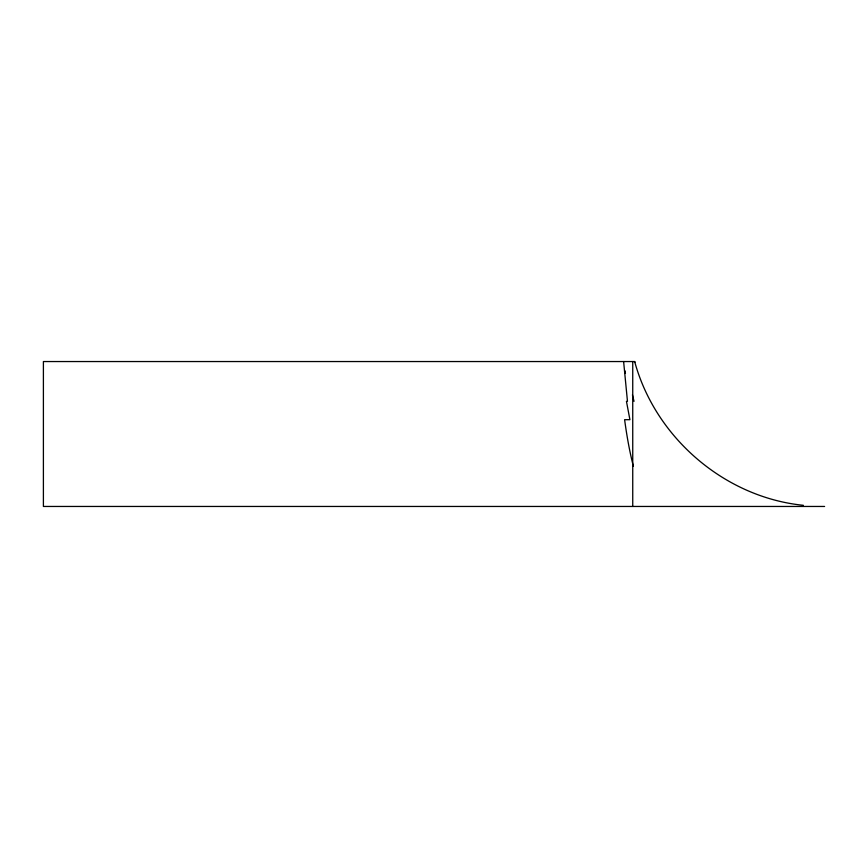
<?xml version="1.0" encoding="UTF-8"?>
<svg xmlns="http://www.w3.org/2000/svg" width="868" height="868" viewBox="0 0 868 868"><rect width="100%" height="100%" fill="white"/><g stroke="black" fill="none" stroke-linecap="round" stroke-linejoin="round"><path stroke-width="1.3" d="M632.739 466.159L633.358 466.159A198.761 39.516 90 0 1 624.613 419.689L629.908 419.689L626.446 401.331L627.466 401.331L623.615 361.544M824.6 506.456L43.4 506.456L43.4 361.544L634.66 361.544L634.899 362.271M803.356 505.306C724.661 497.386 655.329 437.7 634.66 361.544M632.436 394.842L634.02 401.331M624.982 370.831L625.437 373.457M632.739 361.544L632.739 506.456"/></g></svg>
